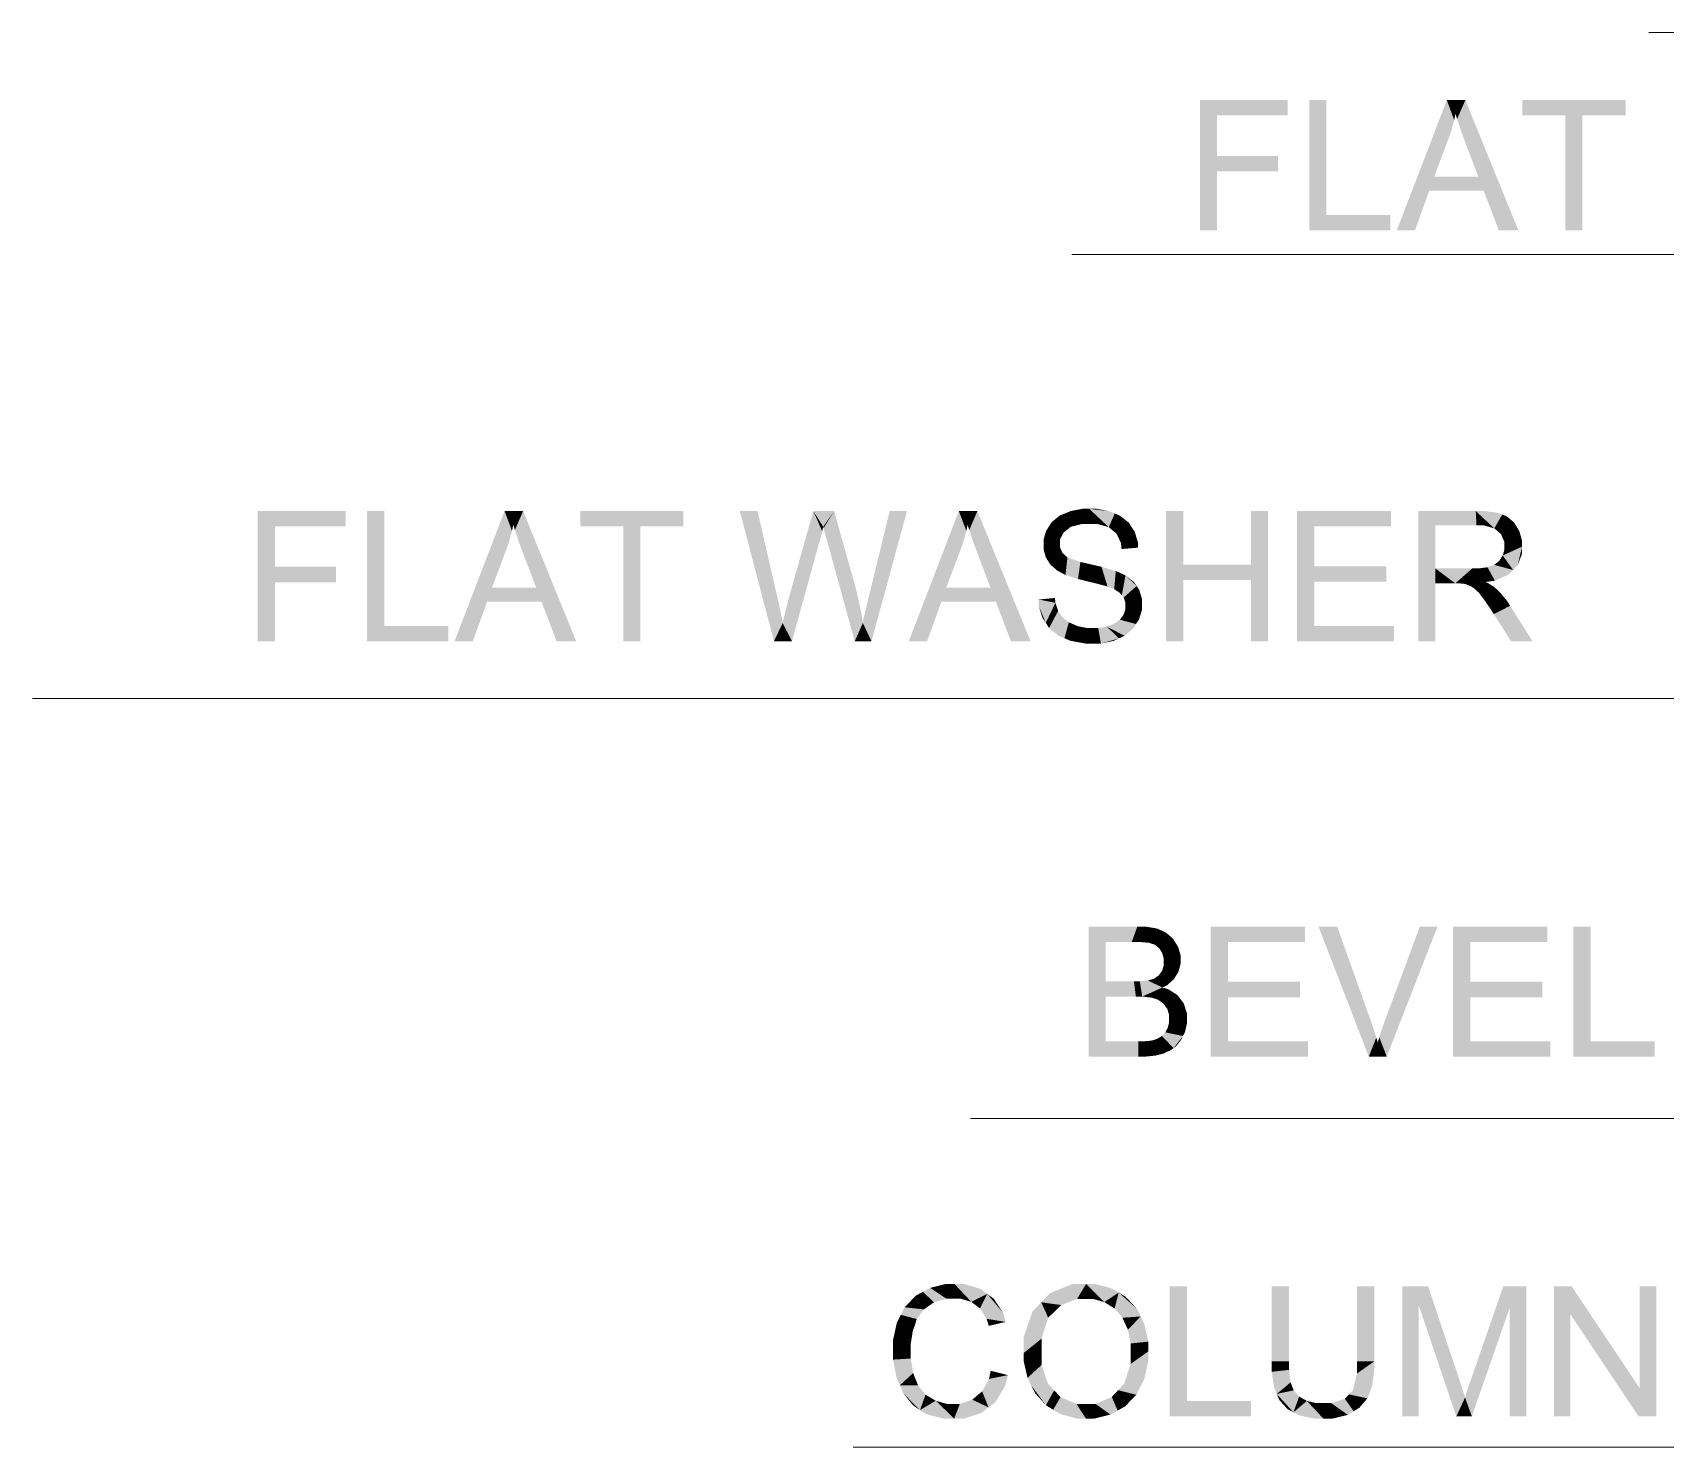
# Model space of a CAD drawing. Header units: millimetres. Extents: x 2 to 579, y 1 to 405.
# Drawn here: x 202.08 to 212.92, y 87.74 to 97.12 of the extents above; entities that cross this region are included whole.
import ezdxf

# ---------------------------------------------------------------- set-up
doc = ezdxf.new("R2010")
doc.units = ezdxf.units.MM
doc.linetypes.add('XKITLINE00', pattern=[0])
doc.layers.add('LinkedObject', color=7, linetype='Continuous', lineweight=0)

# ---------------------------------------------------------------- blocks, each defined once
blk = doc.blocks.new('*A4')
at = {"layer": 'LinkedObject'}
for points in [[(209.941, 96.306), (209.827, 95.812), (209.827, 96.676)], [(209.941, 96.306), (209.827, 96.676), (209.941, 96.574)], [(210.41, 96.574), (209.827, 96.676), (210.41, 96.676)], [(209.941, 96.574), (209.827, 96.676), (210.41, 96.574)], [(210.667, 96.676), (210.553, 95.812), (210.553, 96.676)], [(210.667, 95.914), (210.553, 95.812), (210.667, 96.676)], [(211.466, 96.676), (211.477, 96.42), (211.134, 95.812)], [(211.477, 96.42), (211.466, 96.676), (211.492, 96.461)], [(211.492, 96.461), (211.466, 96.676), (211.515, 96.543)], [(211.515, 96.543), (211.466, 96.676), (211.524, 96.585)], [(211.589, 96.676), (211.524, 96.585), (211.466, 96.676)], [(211.524, 96.585), (211.589, 96.676), (211.534, 96.55)], [(211.534, 96.55), (211.589, 96.676), (211.565, 96.46)], [(211.565, 96.46), (211.589, 96.676), (211.585, 96.405)], [(211.585, 96.405), (211.589, 96.676), (211.675, 96.167)], [(211.675, 96.167), (211.589, 96.676), (211.711, 96.074)], [(211.711, 96.074), (211.589, 96.676), (211.941, 95.812)], [(211.968, 96.676), (212.252, 96.574), (211.968, 96.574)], [(212.366, 96.574), (212.252, 96.574), (211.968, 96.676)], [(212.366, 96.574), (211.968, 96.676), (212.652, 96.676)], [(212.366, 96.574), (212.652, 96.676), (212.652, 96.574)], [(212.252, 95.812), (212.366, 96.574), (212.366, 95.812)], [(212.252, 96.574), (212.366, 96.574), (212.252, 95.812)], [(211.134, 95.812), (211.477, 96.42), (211.382, 96.167)], [(209.941, 96.204), (209.827, 95.812), (209.941, 96.306)], [(210.346, 96.204), (209.941, 96.306), (210.346, 96.306)], [(209.941, 96.204), (209.941, 96.306), (210.346, 96.204)], [(209.827, 95.812), (209.941, 96.204), (209.941, 95.812)], [(211.349, 96.074), (211.134, 95.812), (211.382, 96.167)], [(211.382, 96.167), (211.711, 96.074), (211.349, 96.074)], [(211.675, 96.167), (211.711, 96.074), (211.382, 96.167)], [(211.134, 95.812), (211.349, 96.074), (211.255, 95.812)], [(211.711, 96.074), (211.941, 95.812), (211.811, 95.812)], [(210.553, 95.812), (210.667, 95.914), (211.092, 95.812)], [(211.092, 95.812), (210.667, 95.914), (211.092, 95.914)], [(209.049, 93.964), (209.045, 93.863), (208.97, 93.949)], [(209.092, 93.964), (209.045, 93.863), (209.049, 93.964)], [(209.045, 93.863), (209.092, 93.964), (209.097, 93.863)], [(209.092, 93.964), (209.147, 93.863), (209.097, 93.863)], [(209.225, 93.948), (209.092, 93.964), (209.14, 93.964)], [(209.262, 93.933), (209.092, 93.964), (209.225, 93.948)], [(209.222, 93.842), (209.092, 93.964), (209.262, 93.933)], [(209.147, 93.863), (209.092, 93.964), (209.222, 93.842)], [(203.688, 93.579), (203.573, 93.085), (203.573, 93.949)], [(203.688, 93.579), (203.573, 93.949), (203.688, 93.847)], [(204.156, 93.847), (203.573, 93.949), (204.156, 93.949)], [(203.688, 93.847), (203.573, 93.949), (204.156, 93.847)], [(204.413, 93.949), (204.299, 93.085), (204.299, 93.949)], [(204.413, 93.187), (204.299, 93.085), (204.413, 93.949)], [(205.212, 93.949), (205.223, 93.693), (204.88, 93.085)], [(205.223, 93.693), (205.212, 93.949), (205.238, 93.734)], [(205.238, 93.734), (205.212, 93.949), (205.261, 93.817)], [(205.261, 93.817), (205.212, 93.949), (205.27, 93.858)], [(205.335, 93.949), (205.27, 93.858), (205.212, 93.949)], [(205.27, 93.858), (205.335, 93.949), (205.28, 93.823)], [(205.28, 93.823), (205.335, 93.949), (205.311, 93.733)], [(205.311, 93.733), (205.335, 93.949), (205.331, 93.679)], [(205.331, 93.679), (205.335, 93.949), (205.422, 93.44)], [(205.422, 93.44), (205.335, 93.949), (205.457, 93.347)], [(205.457, 93.347), (205.335, 93.949), (205.687, 93.085)], [(205.714, 93.949), (205.999, 93.847), (205.714, 93.847)], [(206.113, 93.847), (205.999, 93.847), (205.714, 93.949)], [(206.113, 93.847), (205.714, 93.949), (206.399, 93.949)], [(206.113, 93.847), (206.399, 93.949), (206.399, 93.847)], [(206.891, 93.949), (207, 93.085), (206.773, 93.949)], [(207.021, 93.383), (207, 93.085), (206.891, 93.949)], [(207.261, 93.949), (207.301, 93.743), (207.097, 93.366)], [(207.301, 93.743), (207.261, 93.949), (207.307, 93.764)], [(207.307, 93.764), (207.261, 93.949), (207.32, 93.815)], [(207.32, 93.815), (207.261, 93.949), (207.327, 93.845)], [(207.399, 93.949), (207.327, 93.845), (207.261, 93.949)], [(207.327, 93.845), (207.399, 93.949), (207.329, 93.835)], [(207.329, 93.835), (207.399, 93.949), (207.343, 93.784)], [(207.343, 93.784), (207.399, 93.949), (207.355, 93.743)], [(207.355, 93.743), (207.399, 93.949), (207.522, 93.511)], [(207.883, 93.949), (207.633, 93.394), (207.768, 93.949)], [(207.647, 93.085), (207.633, 93.394), (207.883, 93.949)], [(208.227, 93.949), (208.239, 93.693), (207.895, 93.085)], [(208.239, 93.693), (208.227, 93.949), (208.253, 93.734)], [(208.253, 93.734), (208.227, 93.949), (208.277, 93.817)], [(208.277, 93.817), (208.227, 93.949), (208.285, 93.858)], [(208.35, 93.949), (208.285, 93.858), (208.227, 93.949)], [(208.285, 93.858), (208.35, 93.949), (208.296, 93.823)], [(208.296, 93.823), (208.35, 93.949), (208.326, 93.733)], [(208.326, 93.733), (208.35, 93.949), (208.347, 93.679)], [(208.347, 93.679), (208.35, 93.949), (208.437, 93.44)], [(208.437, 93.44), (208.35, 93.949), (208.473, 93.347)], [(208.473, 93.347), (208.35, 93.949), (208.703, 93.085)], [(208.844, 93.876), (208.946, 93.825), (208.826, 93.848)], [(208.898, 93.92), (208.946, 93.825), (208.844, 93.876)], [(208.969, 93.844), (208.898, 93.92), (208.934, 93.934)], [(208.946, 93.825), (208.898, 93.92), (208.969, 93.844)], [(208.97, 93.949), (209.045, 93.863), (208.934, 93.934)], [(208.934, 93.934), (209.045, 93.863), (208.969, 93.844)], [(209.262, 93.933), (209.247, 93.821), (209.222, 93.842)], [(209.298, 93.917), (209.247, 93.821), (209.262, 93.933)], [(209.247, 93.821), (209.298, 93.917), (209.273, 93.8)], [(209.273, 93.8), (209.298, 93.917), (209.374, 93.842)], [(209.374, 93.842), (209.298, 93.917), (209.355, 93.872)], [(209.717, 93.594), (209.602, 93.085), (209.602, 93.949)], [(209.717, 93.594), (209.602, 93.949), (209.717, 93.949)], [(210.28, 93.949), (210.166, 93.594), (210.166, 93.949)], [(210.166, 93.492), (210.166, 93.594), (210.28, 93.949)], [(210.166, 93.492), (210.28, 93.949), (210.28, 93.085)], [(210.586, 93.583), (210.472, 93.085), (210.472, 93.949)], [(210.586, 93.583), (210.472, 93.949), (210.586, 93.847)], [(211.096, 93.847), (210.472, 93.949), (211.096, 93.949)], [(210.586, 93.847), (210.472, 93.949), (211.096, 93.847)], [(211.39, 93.568), (211.276, 93.085), (211.276, 93.949)], [(211.276, 93.949), (211.39, 93.854), (211.39, 93.568)], [(211.663, 93.854), (211.276, 93.949), (211.658, 93.949)], [(211.39, 93.854), (211.276, 93.949), (211.663, 93.854)], [(211.658, 93.949), (211.711, 93.854), (211.663, 93.854)], [(211.804, 93.938), (211.658, 93.949), (211.716, 93.949)], [(211.834, 93.926), (211.658, 93.949), (211.804, 93.938)], [(211.781, 93.834), (211.658, 93.949), (211.834, 93.926)], [(211.711, 93.854), (211.658, 93.949), (211.781, 93.834)], [(211.834, 93.926), (211.804, 93.815), (211.781, 93.834)], [(211.864, 93.914), (211.804, 93.815), (211.834, 93.926)], [(211.804, 93.815), (211.864, 93.914), (211.826, 93.795)], [(211.826, 93.795), (211.864, 93.914), (211.93, 93.844)], [(211.93, 93.844), (211.864, 93.914), (211.912, 93.873)], [(205.999, 93.085), (206.113, 93.847), (206.113, 93.085)], [(205.999, 93.847), (206.113, 93.847), (205.999, 93.085)], [(207.097, 93.366), (207.301, 93.743), (207.119, 93.085)], [(207.522, 93.511), (207.536, 93.085), (207.355, 93.743)], [(208.826, 93.848), (208.789, 93.726), (208.807, 93.819)], [(208.922, 93.806), (208.789, 93.726), (208.826, 93.848)], [(208.807, 93.819), (208.789, 93.726), (208.789, 93.758)], [(208.898, 93.76), (208.789, 93.726), (208.922, 93.806)], [(208.789, 93.726), (208.898, 93.76), (208.898, 93.733)], [(208.826, 93.848), (208.946, 93.825), (208.922, 93.806)], [(209.374, 93.842), (209.303, 93.738), (209.273, 93.8)], [(209.394, 93.812), (209.303, 93.738), (209.374, 93.842)], [(209.415, 93.744), (209.303, 93.738), (209.394, 93.812)], [(209.417, 93.706), (209.303, 93.738), (209.415, 93.744)], [(211.93, 93.844), (211.848, 93.744), (211.826, 93.795)], [(211.948, 93.814), (211.848, 93.744), (211.93, 93.844)], [(211.966, 93.749), (211.848, 93.744), (211.948, 93.814)], [(211.966, 93.713), (211.848, 93.744), (211.966, 93.749)], [(211.848, 93.744), (211.966, 93.713), (211.848, 93.714)], [(204.88, 93.085), (205.223, 93.693), (205.128, 93.44)], [(207.895, 93.085), (208.239, 93.693), (208.143, 93.44)], [(208.898, 93.71), (208.789, 93.726), (208.898, 93.733)], [(208.789, 93.726), (208.898, 93.71), (208.789, 93.696)], [(208.789, 93.696), (208.898, 93.71), (208.804, 93.642)], [(208.804, 93.642), (208.898, 93.71), (208.819, 93.618)], [(208.819, 93.618), (208.898, 93.71), (208.915, 93.671)], [(208.915, 93.671), (208.88, 93.554), (208.819, 93.618)], [(208.932, 93.656), (208.88, 93.554), (208.915, 93.671)], [(208.88, 93.554), (208.932, 93.656), (208.911, 93.537)], [(208.911, 93.537), (208.932, 93.656), (208.948, 93.641)], [(208.911, 93.537), (208.948, 93.641), (208.935, 93.525)], [(208.935, 93.525), (208.948, 93.641), (209.018, 93.498)], [(209.018, 93.498), (208.948, 93.641), (209.034, 93.611)], [(209.303, 93.738), (209.417, 93.706), (209.307, 93.697)], [(211.825, 93.636), (211.906, 93.558), (211.814, 93.618)], [(211.837, 93.654), (211.906, 93.558), (211.825, 93.636)], [(211.837, 93.654), (211.966, 93.713), (211.906, 93.558)], [(211.848, 93.693), (211.966, 93.713), (211.837, 93.654)], [(211.966, 93.713), (211.848, 93.693), (211.848, 93.714)], [(211.906, 93.558), (211.966, 93.713), (211.936, 93.59)], [(211.936, 93.59), (211.966, 93.713), (211.966, 93.667)], [(203.688, 93.477), (203.573, 93.085), (203.688, 93.579)], [(204.093, 93.477), (203.688, 93.579), (204.093, 93.579)], [(203.688, 93.477), (203.688, 93.579), (204.093, 93.477)], [(208.819, 93.618), (208.88, 93.554), (208.834, 93.594)], [(209.018, 93.498), (209.034, 93.611), (209.077, 93.483)], [(209.077, 93.483), (209.034, 93.611), (209.104, 93.595)], [(209.077, 93.483), (209.104, 93.595), (209.137, 93.469)], [(209.137, 93.469), (209.104, 93.595), (209.174, 93.579)], [(209.137, 93.469), (209.174, 93.579), (209.214, 93.448)], [(209.214, 93.448), (209.174, 93.579), (209.231, 93.441)], [(209.231, 93.441), (209.174, 93.579), (209.258, 93.431)], [(209.269, 93.551), (209.258, 93.431), (209.174, 93.579)], [(209.295, 93.54), (209.258, 93.431), (209.269, 93.551)], [(209.258, 93.431), (209.295, 93.54), (209.297, 93.405)], [(209.297, 93.405), (209.295, 93.54), (209.333, 93.522)], [(209.717, 93.492), (209.602, 93.085), (209.717, 93.594)], [(209.717, 93.594), (210.166, 93.492), (209.717, 93.492)], [(210.166, 93.594), (210.166, 93.492), (209.717, 93.594)], [(210.586, 93.481), (210.472, 93.085), (210.586, 93.583)], [(211.064, 93.481), (210.586, 93.583), (211.064, 93.583)], [(210.586, 93.481), (210.586, 93.583), (211.064, 93.481)], [(211.39, 93.568), (211.39, 93.469), (211.276, 93.085)], [(211.522, 93.469), (211.39, 93.568), (211.635, 93.568)], [(211.39, 93.469), (211.39, 93.568), (211.522, 93.469)], [(211.522, 93.469), (211.635, 93.568), (211.545, 93.469)], [(211.545, 93.469), (211.635, 93.568), (211.576, 93.467)], [(211.576, 93.467), (211.635, 93.568), (211.586, 93.465)], [(211.586, 93.465), (211.635, 93.568), (211.599, 93.461)], [(211.599, 93.461), (211.635, 93.568), (211.625, 93.45)], [(211.625, 93.45), (211.635, 93.568), (211.675, 93.568)], [(211.625, 93.45), (211.675, 93.568), (211.638, 93.442)], [(211.675, 93.568), (211.723, 93.478), (211.638, 93.442)], [(211.736, 93.576), (211.723, 93.478), (211.675, 93.568)], [(211.723, 93.478), (211.736, 93.576), (211.785, 93.487)], [(211.758, 93.584), (211.906, 93.558), (211.736, 93.576)], [(211.876, 93.527), (211.736, 93.576), (211.906, 93.558)], [(211.785, 93.487), (211.736, 93.576), (211.876, 93.527)], [(211.78, 93.592), (211.906, 93.558), (211.758, 93.584)], [(211.906, 93.558), (211.78, 93.592), (211.814, 93.618)], [(203.573, 93.085), (203.688, 93.477), (203.688, 93.085)], [(205.096, 93.347), (204.88, 93.085), (205.128, 93.44)], [(205.128, 93.44), (205.457, 93.347), (205.096, 93.347)], [(205.422, 93.44), (205.457, 93.347), (205.128, 93.44)], [(207.545, 93.43), (207.536, 93.085), (207.522, 93.511)], [(207.579, 93.277), (207.536, 93.085), (207.545, 93.43)], [(208.111, 93.347), (207.895, 93.085), (208.143, 93.44)], [(208.143, 93.44), (208.473, 93.347), (208.111, 93.347)], [(208.437, 93.44), (208.473, 93.347), (208.143, 93.44)], [(209.297, 93.405), (209.333, 93.522), (209.309, 93.39)], [(209.309, 93.39), (209.333, 93.522), (209.321, 93.375)], [(209.333, 93.522), (209.407, 93.452), (209.321, 93.375)], [(209.321, 93.375), (209.407, 93.452), (209.333, 93.34)], [(209.407, 93.452), (209.333, 93.522), (209.389, 93.478)], [(209.333, 93.34), (209.407, 93.452), (209.425, 93.425)], [(209.333, 93.34), (209.425, 93.425), (209.333, 93.319)], [(209.333, 93.319), (209.425, 93.425), (209.333, 93.299)], [(209.425, 93.425), (209.443, 93.329), (209.333, 93.299)], [(209.443, 93.329), (209.425, 93.425), (209.443, 93.364)], [(209.602, 93.085), (209.717, 93.492), (209.717, 93.085)], [(210.166, 93.492), (210.28, 93.085), (210.166, 93.085)], [(210.586, 93.187), (210.472, 93.085), (210.586, 93.481)], [(211.276, 93.085), (211.39, 93.469), (211.39, 93.085)], [(211.638, 93.442), (211.723, 93.478), (211.651, 93.433)], [(211.723, 93.478), (211.68, 93.405), (211.651, 93.433)], [(211.745, 93.467), (211.68, 93.405), (211.723, 93.478)], [(211.68, 93.405), (211.745, 93.467), (211.696, 93.384)], [(211.696, 93.384), (211.745, 93.467), (211.712, 93.363)], [(211.712, 93.363), (211.745, 93.467), (211.791, 93.435)], [(211.791, 93.435), (211.753, 93.304), (211.712, 93.363)], [(211.791, 93.435), (211.745, 93.467), (211.78, 93.446)], [(211.816, 93.412), (211.753, 93.304), (211.791, 93.435)], [(204.88, 93.085), (205.096, 93.347), (205.001, 93.085)], [(205.457, 93.347), (205.687, 93.085), (205.557, 93.085)], [(207.032, 93.338), (207, 93.085), (207.021, 93.383)], [(207.05, 93.25), (207, 93.085), (207.032, 93.338)], [(207.094, 93.355), (207.119, 93.085), (207.074, 93.275)], [(207.097, 93.366), (207.119, 93.085), (207.094, 93.355)], [(207.62, 93.341), (207.647, 93.085), (207.598, 93.247)], [(207.633, 93.394), (207.647, 93.085), (207.62, 93.341)], [(207.895, 93.085), (208.111, 93.347), (208.016, 93.085)], [(208.473, 93.347), (208.703, 93.085), (208.573, 93.085)], [(208.868, 93.34), (208.757, 93.362), (208.865, 93.372)], [(208.757, 93.362), (208.804, 93.207), (208.758, 93.319)], [(208.868, 93.34), (208.804, 93.207), (208.757, 93.362)], [(208.758, 93.319), (208.804, 93.207), (208.781, 93.242)], [(208.886, 93.286), (208.804, 93.207), (208.868, 93.34)], [(209.321, 93.262), (209.443, 93.329), (209.423, 93.23)], [(209.333, 93.299), (209.443, 93.329), (209.321, 93.262)], [(209.423, 93.23), (209.443, 93.329), (209.443, 93.294)], [(211.864, 93.355), (211.753, 93.304), (211.816, 93.412)], [(211.753, 93.304), (211.864, 93.355), (211.778, 93.265)], [(211.778, 93.265), (211.864, 93.355), (211.886, 93.32)], [(211.778, 93.265), (211.886, 93.32), (211.893, 93.085)], [(211.893, 93.085), (211.886, 93.32), (212.035, 93.085)], [(207.058, 93.206), (207, 93.085), (207.05, 93.25)], [(207.058, 93.206), (207.119, 93.085), (207, 93.085)], [(207.074, 93.275), (207.119, 93.085), (207.058, 93.206)], [(207.59, 93.206), (207.536, 93.085), (207.579, 93.277)], [(207.59, 93.206), (207.647, 93.085), (207.536, 93.085)], [(207.598, 93.247), (207.647, 93.085), (207.59, 93.206)], [(208.804, 93.207), (208.886, 93.286), (208.826, 93.173)], [(208.826, 93.173), (208.886, 93.286), (208.888, 93.122)], [(208.9, 93.265), (208.888, 93.122), (208.886, 93.286)], [(208.914, 93.245), (208.888, 93.122), (208.9, 93.265)], [(208.914, 93.245), (208.928, 93.105), (208.888, 93.122)], [(208.957, 93.211), (208.928, 93.105), (208.914, 93.245)], [(208.928, 93.105), (208.957, 93.211), (208.968, 93.088)], [(208.987, 93.198), (208.968, 93.088), (208.957, 93.211)], [(209.016, 93.185), (208.968, 93.088), (208.987, 93.198)], [(209.259, 93.202), (209.384, 93.169), (209.234, 93.192)], [(209.296, 93.228), (209.403, 93.199), (209.259, 93.202)], [(209.259, 93.202), (209.403, 93.199), (209.384, 93.169)], [(209.309, 93.245), (209.423, 93.23), (209.296, 93.228)], [(209.403, 93.199), (209.296, 93.228), (209.423, 93.23)], [(209.321, 93.262), (209.423, 93.23), (209.309, 93.245)], [(204.299, 93.085), (204.413, 93.187), (204.838, 93.085)], [(204.838, 93.085), (204.413, 93.187), (204.838, 93.187)], [(209.016, 93.185), (209.066, 93.07), (208.968, 93.088)], [(209.082, 93.172), (209.066, 93.07), (209.016, 93.185)], [(209.082, 93.172), (209.124, 93.07), (209.066, 93.07)], [(209.119, 93.172), (209.124, 93.07), (209.082, 93.172)], [(209.119, 93.172), (209.17, 93.07), (209.124, 93.07)], [(209.152, 93.172), (209.17, 93.07), (209.119, 93.172)], [(209.209, 93.182), (209.29, 93.104), (209.152, 93.172)], [(209.152, 93.172), (209.29, 93.104), (209.17, 93.07)], [(209.17, 93.07), (209.29, 93.104), (209.253, 93.087)], [(209.234, 93.192), (209.384, 93.169), (209.209, 93.182)], [(209.327, 93.121), (209.209, 93.182), (209.384, 93.169)], [(209.29, 93.104), (209.209, 93.182), (209.327, 93.121)], [(210.472, 93.085), (210.586, 93.187), (211.116, 93.085)], [(211.116, 93.085), (210.586, 93.187), (211.116, 93.187)], [(209.088, 91.192), (209.202, 90.727), (209.088, 90.328)], [(209.202, 90.829), (209.202, 90.727), (209.088, 91.192)], [(209.088, 91.192), (209.202, 91.09), (209.202, 90.829)], [(209.375, 91.09), (209.088, 91.192), (209.412, 91.192)], [(209.202, 91.09), (209.088, 91.192), (209.375, 91.09)], [(209.375, 91.09), (209.412, 91.192), (209.422, 91.09)], [(209.412, 91.192), (209.488, 91.084), (209.422, 91.09)], [(209.462, 91.192), (209.488, 91.084), (209.412, 91.192)], [(209.541, 91.179), (209.488, 91.084), (209.462, 91.192)], [(209.488, 91.084), (209.541, 91.179), (209.507, 91.078)], [(209.507, 91.078), (209.541, 91.179), (209.526, 91.072)], [(209.526, 91.072), (209.541, 91.179), (209.571, 91.166)], [(209.571, 91.166), (209.556, 91.049), (209.526, 91.072)], [(209.601, 91.152), (209.556, 91.049), (209.571, 91.166)], [(209.648, 91.112), (209.556, 91.049), (209.601, 91.152)], [(210.014, 90.825), (209.899, 90.328), (209.899, 91.192)], [(210.014, 90.825), (209.899, 91.192), (210.014, 91.09)], [(210.524, 91.09), (209.899, 91.192), (210.524, 91.192)], [(210.014, 91.09), (209.899, 91.192), (210.524, 91.09)], [(210.738, 91.192), (210.948, 90.328), (210.614, 91.192)], [(210.962, 90.564), (210.948, 90.328), (210.738, 91.192)], [(211.404, 91.192), (211.054, 90.564), (211.287, 91.192)], [(211.067, 90.328), (211.054, 90.564), (211.404, 91.192)], [(211.622, 90.825), (211.508, 90.328), (211.508, 91.192)], [(211.622, 90.825), (211.508, 91.192), (211.622, 91.09)], [(212.133, 91.09), (211.508, 91.192), (212.133, 91.192)], [(211.622, 91.09), (211.508, 91.192), (212.133, 91.09)], [(212.42, 91.192), (212.306, 90.328), (212.306, 91.192)], [(212.42, 90.43), (212.306, 90.328), (212.42, 91.192)], [(209.665, 91.085), (209.556, 91.049), (209.648, 91.112)], [(209.556, 91.049), (209.665, 91.085), (209.566, 91.033)], [(209.665, 91.085), (209.576, 91.017), (209.566, 91.033)], [(209.576, 91.017), (209.665, 91.085), (209.587, 90.979)], [(209.587, 90.979), (209.665, 91.085), (209.699, 90.971)], [(209.699, 91.001), (209.665, 91.085), (209.682, 91.058)], [(209.699, 90.971), (209.665, 91.085), (209.699, 91.001)], [(209.576, 90.897), (209.699, 90.971), (209.669, 90.866)], [(209.587, 90.935), (209.699, 90.971), (209.576, 90.897)], [(209.699, 90.971), (209.587, 90.957), (209.587, 90.979)], [(209.587, 90.957), (209.699, 90.971), (209.587, 90.935)], [(209.669, 90.866), (209.699, 90.971), (209.684, 90.891)], [(209.684, 90.891), (209.699, 90.971), (209.699, 90.943)], [(209.402, 90.727), (209.202, 90.829), (209.389, 90.829)], [(209.202, 90.727), (209.202, 90.829), (209.402, 90.727)], [(209.444, 90.727), (209.389, 90.829), (209.428, 90.829)], [(209.402, 90.727), (209.389, 90.829), (209.444, 90.727)], [(209.482, 90.834), (209.578, 90.787), (209.428, 90.829)], [(209.428, 90.829), (209.578, 90.787), (209.444, 90.727)], [(209.499, 90.839), (209.609, 90.802), (209.482, 90.834)], [(209.578, 90.787), (209.482, 90.834), (209.609, 90.802)], [(209.521, 90.845), (209.609, 90.802), (209.499, 90.839)], [(209.553, 90.867), (209.609, 90.802), (209.521, 90.845)], [(209.669, 90.866), (209.553, 90.867), (209.576, 90.897)], [(209.654, 90.842), (209.553, 90.867), (209.669, 90.866)], [(209.609, 90.802), (209.553, 90.867), (209.654, 90.842)], [(210.014, 90.723), (209.899, 90.328), (210.014, 90.825)], [(210.492, 90.723), (210.014, 90.825), (210.492, 90.825)], [(210.014, 90.723), (210.014, 90.825), (210.492, 90.723)], [(211.622, 90.723), (211.508, 90.328), (211.622, 90.825)], [(212.101, 90.723), (211.622, 90.825), (212.101, 90.825)], [(211.622, 90.723), (211.622, 90.825), (212.101, 90.723)], [(209.088, 90.328), (209.202, 90.727), (209.202, 90.43)], [(209.444, 90.727), (209.578, 90.787), (209.507, 90.72)], [(209.578, 90.787), (209.529, 90.713), (209.507, 90.72)], [(209.529, 90.713), (209.578, 90.787), (209.551, 90.705)], [(209.551, 90.705), (209.578, 90.787), (209.586, 90.68)], [(209.678, 90.737), (209.578, 90.787), (209.617, 90.776)], [(209.586, 90.68), (209.578, 90.787), (209.678, 90.737)], [(209.586, 90.68), (209.678, 90.737), (209.598, 90.662)], [(209.598, 90.662), (209.678, 90.737), (209.611, 90.645)], [(209.611, 90.645), (209.678, 90.737), (209.699, 90.709)], [(209.699, 90.709), (209.623, 90.603), (209.611, 90.645)], [(209.72, 90.681), (209.623, 90.603), (209.699, 90.709)], [(210.014, 90.43), (209.899, 90.328), (210.014, 90.723)], [(211.622, 90.43), (211.508, 90.328), (211.622, 90.723)], [(209.741, 90.616), (209.623, 90.603), (209.72, 90.681)], [(209.741, 90.578), (209.623, 90.603), (209.741, 90.616)], [(209.623, 90.603), (209.741, 90.578), (209.623, 90.578)], [(209.597, 90.49), (209.715, 90.465), (209.575, 90.466)], [(209.606, 90.506), (209.715, 90.465), (209.597, 90.49)], [(209.715, 90.465), (209.606, 90.506), (209.614, 90.521)], [(209.614, 90.521), (209.741, 90.578), (209.715, 90.465)], [(209.623, 90.558), (209.741, 90.578), (209.614, 90.521)], [(209.741, 90.578), (209.623, 90.558), (209.623, 90.578)], [(209.715, 90.465), (209.741, 90.578), (209.728, 90.491)], [(209.728, 90.491), (209.741, 90.578), (209.741, 90.548)], [(210.976, 90.526), (210.948, 90.328), (210.962, 90.564)], [(210.998, 90.455), (210.948, 90.328), (210.976, 90.526)], [(211.041, 90.529), (211.067, 90.328), (211.018, 90.458)], [(211.054, 90.564), (211.067, 90.328), (211.041, 90.529)], [(209.202, 90.43), (209.418, 90.328), (209.088, 90.328)], [(209.418, 90.43), (209.418, 90.328), (209.202, 90.43)], [(209.418, 90.43), (209.459, 90.328), (209.418, 90.328)], [(209.446, 90.43), (209.459, 90.328), (209.418, 90.43)], [(209.485, 90.432), (209.529, 90.335), (209.446, 90.43)], [(209.446, 90.43), (209.529, 90.335), (209.459, 90.328)], [(209.496, 90.434), (209.529, 90.335), (209.485, 90.432)], [(209.557, 90.342), (209.496, 90.434), (209.516, 90.437)], [(209.529, 90.335), (209.496, 90.434), (209.557, 90.342)], [(209.549, 90.449), (209.633, 90.371), (209.516, 90.437)], [(209.516, 90.437), (209.633, 90.371), (209.557, 90.342)], [(209.652, 90.385), (209.549, 90.449), (209.575, 90.466)], [(209.633, 90.371), (209.549, 90.449), (209.652, 90.385)], [(209.575, 90.466), (209.715, 90.465), (209.652, 90.385)], [(209.652, 90.385), (209.715, 90.465), (209.67, 90.399)], [(209.67, 90.399), (209.715, 90.465), (209.702, 90.439)], [(209.899, 90.328), (210.014, 90.43), (210.544, 90.328)], [(210.544, 90.328), (210.014, 90.43), (210.544, 90.43)], [(211.008, 90.422), (210.948, 90.328), (210.998, 90.455)], [(210.948, 90.328), (211.008, 90.422), (211.067, 90.328)], [(211.018, 90.458), (211.067, 90.328), (211.008, 90.422)], [(211.508, 90.328), (211.622, 90.43), (212.153, 90.328)], [(212.153, 90.328), (211.622, 90.43), (212.153, 90.43)], [(212.306, 90.328), (212.42, 90.43), (212.845, 90.328)], [(212.845, 90.328), (212.42, 90.43), (212.845, 90.43)], [(209.557, 90.342), (209.633, 90.371), (209.585, 90.349)], [(207.988, 88.768), (207.995, 88.651), (207.941, 88.742)], [(208.036, 88.794), (208.145, 88.722), (207.988, 88.768)], [(207.988, 88.768), (208.145, 88.722), (208.062, 88.698)], [(207.995, 88.651), (207.988, 88.768), (208.029, 88.675)], [(208.029, 88.675), (207.988, 88.768), (208.062, 88.698)], [(208.14, 88.82), (208.145, 88.722), (208.036, 88.794)], [(208.198, 88.82), (208.145, 88.722), (208.14, 88.82)], [(208.145, 88.722), (208.198, 88.82), (208.195, 88.722)], [(208.198, 88.82), (208.238, 88.722), (208.195, 88.722)], [(208.371, 88.787), (208.198, 88.82), (208.262, 88.82)], [(208.415, 88.754), (208.198, 88.82), (208.371, 88.787)], [(208.31, 88.701), (208.198, 88.82), (208.415, 88.754)], [(208.238, 88.722), (208.198, 88.82), (208.31, 88.701)], [(208.981, 88.82), (208.774, 88.698), (208.832, 88.759)], [(209.072, 88.82), (208.774, 88.698), (208.981, 88.82)], [(209.012, 88.721), (208.774, 88.698), (209.072, 88.82)], [(209.012, 88.721), (209.072, 88.82), (209.073, 88.721)], [(209.072, 88.82), (209.115, 88.721), (209.073, 88.721)], [(209.24, 88.791), (209.072, 88.82), (209.132, 88.82)], [(209.288, 88.763), (209.072, 88.82), (209.24, 88.791)], [(209.193, 88.7), (209.072, 88.82), (209.288, 88.763)], [(209.115, 88.721), (209.072, 88.82), (209.193, 88.7)], [(209.193, 88.7), (209.288, 88.763), (209.227, 88.678)], [(209.288, 88.763), (209.261, 88.657), (209.227, 88.678)], [(209.261, 88.657), (209.288, 88.763), (209.313, 88.596)], [(209.409, 88.655), (209.288, 88.763), (209.336, 88.734)], [(209.434, 88.604), (209.288, 88.763), (209.409, 88.655)], [(209.313, 88.596), (209.288, 88.763), (209.434, 88.604)], [(209.741, 88.805), (209.627, 87.941), (209.627, 88.805)], [(209.741, 88.043), (209.627, 87.941), (209.741, 88.805)], [(210.418, 88.805), (210.304, 88.306), (210.304, 88.805)], [(210.418, 88.306), (210.304, 88.306), (210.418, 88.805)], [(210.984, 88.805), (210.869, 88.306), (210.869, 88.805)], [(210.984, 88.306), (210.869, 88.306), (210.984, 88.805)], [(211.17, 88.805), (211.28, 88.677), (211.17, 87.941)], [(211.28, 88.677), (211.17, 88.805), (211.342, 88.805)], [(211.28, 88.677), (211.342, 88.805), (211.529, 87.941)], [(211.529, 87.941), (211.342, 88.805), (211.546, 88.194)], [(211.841, 88.805), (211.884, 88.664), (211.633, 88.205)], [(211.994, 88.805), (211.884, 88.664), (211.841, 88.805)], [(211.884, 87.941), (211.994, 88.805), (211.994, 87.941)], [(211.884, 88.664), (211.994, 88.805), (211.884, 87.941)], [(212.177, 88.805), (212.286, 88.619), (212.177, 87.941)], [(212.286, 88.619), (212.177, 88.805), (212.294, 88.805)], [(212.286, 88.619), (212.294, 88.805), (212.739, 87.941)], [(212.739, 87.941), (212.294, 88.805), (212.747, 88.127)], [(212.857, 88.805), (212.747, 88.127), (212.747, 88.805)], [(212.857, 87.941), (212.747, 88.127), (212.857, 88.805)], [(207.867, 88.665), (207.995, 88.651), (207.842, 88.615)], [(207.842, 88.615), (207.995, 88.651), (207.948, 88.587)], [(207.941, 88.742), (207.995, 88.651), (207.867, 88.665)], [(208.31, 88.701), (208.415, 88.754), (208.339, 88.679)], [(208.415, 88.754), (208.367, 88.658), (208.339, 88.679)], [(208.367, 88.658), (208.415, 88.754), (208.411, 88.589)], [(208.411, 88.589), (208.415, 88.754), (208.538, 88.568)], [(208.521, 88.628), (208.415, 88.754), (208.46, 88.721)], [(208.538, 88.568), (208.415, 88.754), (208.521, 88.628)], [(208.774, 88.698), (208.658, 88.362), (208.716, 88.638)], [(208.82, 88.596), (208.658, 88.362), (208.774, 88.698)], [(208.907, 88.68), (208.774, 88.698), (209.012, 88.721)], [(208.774, 88.698), (208.907, 88.68), (208.864, 88.638)], [(208.82, 88.596), (208.774, 88.698), (208.864, 88.638)], [(211.17, 87.941), (211.28, 88.677), (211.28, 87.941)], [(211.633, 88.205), (211.884, 88.664), (211.632, 87.941)], [(207.921, 88.506), (207.79, 88.447), (207.816, 88.565)], [(207.935, 88.546), (207.816, 88.565), (207.842, 88.615)], [(207.921, 88.506), (207.816, 88.565), (207.935, 88.546)], [(207.935, 88.546), (207.842, 88.615), (207.948, 88.587)], [(208.411, 88.589), (208.538, 88.568), (208.426, 88.542)], [(208.716, 88.638), (208.658, 88.362), (208.658, 88.469)], [(208.776, 88.457), (208.658, 88.362), (208.82, 88.596)], [(209.313, 88.596), (209.434, 88.604), (209.331, 88.556)], [(209.434, 88.604), (209.349, 88.517), (209.331, 88.556)], [(209.349, 88.517), (209.434, 88.604), (209.367, 88.425)], [(209.367, 88.425), (209.434, 88.604), (209.484, 88.437)], [(209.484, 88.437), (209.434, 88.604), (209.459, 88.552)], [(212.177, 87.941), (212.286, 88.619), (212.286, 87.941)], [(207.908, 88.423), (207.79, 88.447), (207.921, 88.506)], [(207.79, 88.447), (207.908, 88.423), (207.79, 88.38)], [(208.658, 88.362), (208.776, 88.457), (208.776, 88.36)], [(209.367, 88.372), (209.484, 88.437), (209.484, 88.372)], [(209.367, 88.425), (209.484, 88.437), (209.367, 88.372)], [(207.79, 88.38), (207.908, 88.423), (207.908, 88.38)], [(207.908, 88.38), (207.79, 88.318), (207.79, 88.38)], [(207.908, 88.325), (207.79, 88.318), (207.908, 88.38)], [(207.908, 88.325), (207.836, 88.148), (207.79, 88.318)], [(207.924, 88.229), (207.836, 88.148), (207.908, 88.325)], [(208.658, 88.362), (208.776, 88.282), (208.658, 88.305)], [(208.776, 88.282), (208.658, 88.362), (208.776, 88.36)], [(209.325, 88.16), (209.484, 88.372), (209.431, 88.137)], [(209.367, 88.289), (209.484, 88.372), (209.325, 88.16)], [(209.484, 88.372), (209.367, 88.289), (209.367, 88.372)], [(209.431, 88.137), (209.484, 88.372), (209.458, 88.189)], [(209.458, 88.189), (209.484, 88.372), (209.484, 88.306)], [(207.79, 88.318), (207.836, 88.148), (207.813, 88.202)], [(207.836, 88.148), (207.924, 88.229), (207.94, 88.188)], [(208.382, 88.107), (208.553, 88.215), (208.424, 88.001)], [(208.427, 88.19), (208.553, 88.215), (208.382, 88.107)], [(208.424, 88.001), (208.553, 88.215), (208.471, 88.037)], [(208.553, 88.215), (208.427, 88.19), (208.439, 88.244)], [(208.471, 88.037), (208.553, 88.215), (208.535, 88.145)], [(208.658, 88.305), (208.776, 88.282), (208.683, 88.197)], [(208.683, 88.197), (208.776, 88.282), (208.708, 88.146)], [(208.708, 88.146), (208.776, 88.282), (208.818, 88.159)], [(210.418, 88.306), (210.304, 88.237), (210.304, 88.306)], [(210.418, 88.25), (210.304, 88.237), (210.418, 88.306)], [(210.418, 88.25), (210.337, 88.09), (210.304, 88.237)], [(210.304, 88.237), (210.337, 88.09), (210.321, 88.129)], [(210.429, 88.167), (210.337, 88.09), (210.418, 88.25)], [(210.843, 88.115), (210.984, 88.306), (210.954, 88.099)], [(210.869, 88.225), (210.984, 88.306), (210.843, 88.115)], [(210.984, 88.306), (210.869, 88.225), (210.869, 88.306)], [(210.954, 88.099), (210.984, 88.306), (210.969, 88.138)], [(210.969, 88.138), (210.984, 88.306), (210.984, 88.241)], [(207.956, 88.147), (207.836, 88.148), (207.94, 88.188)], [(207.836, 88.148), (207.969, 87.983), (207.859, 88.094)], [(207.956, 88.147), (207.969, 87.983), (207.836, 88.148)], [(208.006, 88.085), (207.969, 87.983), (207.956, 88.147)], [(208.382, 88.107), (208.424, 88.001), (208.349, 88.08)], [(208.818, 88.159), (208.805, 88.015), (208.708, 88.146)], [(208.708, 88.146), (208.805, 88.015), (208.733, 88.095)], [(208.86, 88.114), (208.805, 88.015), (208.818, 88.159)], [(208.805, 88.015), (208.86, 88.114), (208.853, 87.985)], [(208.853, 87.985), (208.86, 88.114), (208.902, 88.069)], [(209.284, 88.115), (209.33, 88.007), (209.242, 88.07)], [(209.431, 88.137), (209.284, 88.115), (209.325, 88.16)], [(209.405, 88.085), (209.284, 88.115), (209.431, 88.137)], [(209.33, 88.007), (209.284, 88.115), (209.405, 88.085)], [(210.337, 88.09), (210.429, 88.167), (210.439, 88.141)], [(210.45, 88.114), (210.337, 88.09), (210.439, 88.141)], [(210.45, 88.114), (210.448, 87.968), (210.337, 88.09)], [(210.486, 88.073), (210.448, 87.968), (210.45, 88.114)], [(210.954, 88.099), (210.816, 88.087), (210.843, 88.115)], [(211.56, 88.151), (211.529, 87.941), (211.546, 88.194)], [(211.581, 88.087), (211.529, 87.941), (211.56, 88.151)], [(211.617, 88.159), (211.632, 87.941), (211.594, 88.09)], [(211.633, 88.205), (211.632, 87.941), (211.617, 88.159)], [(212.747, 88.127), (212.857, 87.941), (212.739, 87.941)], [(207.859, 88.094), (207.969, 87.983), (207.925, 88.012)], [(207.969, 87.983), (208.006, 88.085), (208.04, 88.065)], [(208.074, 88.045), (207.969, 87.983), (208.04, 88.065)], [(208.074, 88.045), (208.196, 87.927), (207.969, 87.983)], [(208.147, 88.024), (208.196, 87.927), (208.074, 88.045)], [(208.196, 87.927), (208.147, 88.024), (208.186, 88.024)], [(208.234, 88.024), (208.196, 87.927), (208.186, 88.024)], [(208.234, 88.024), (208.424, 88.001), (208.196, 87.927)], [(208.196, 87.927), (208.424, 88.001), (208.263, 87.927)], [(208.316, 88.052), (208.424, 88.001), (208.234, 88.024)], [(208.263, 87.927), (208.424, 88.001), (208.377, 87.964)], [(208.424, 88.001), (208.316, 88.052), (208.349, 88.08)], [(208.902, 88.069), (209.071, 87.927), (208.853, 87.985)], [(209.007, 88.024), (209.071, 87.927), (208.902, 88.069)], [(209.071, 87.927), (209.007, 88.024), (209.071, 88.024)], [(209.071, 87.927), (209.135, 88.024), (209.128, 87.927)], [(209.135, 88.024), (209.071, 87.927), (209.071, 88.024)], [(209.128, 87.927), (209.135, 88.024), (209.233, 87.953)], [(209.281, 87.98), (209.135, 88.024), (209.242, 88.07)], [(209.233, 87.953), (209.135, 88.024), (209.281, 87.98)], [(209.242, 88.07), (209.33, 88.007), (209.281, 87.98)], [(209.627, 87.941), (209.741, 88.043), (210.166, 87.941)], [(210.166, 87.941), (209.741, 88.043), (210.166, 88.043)], [(210.337, 88.09), (210.448, 87.968), (210.354, 88.05)], [(210.354, 88.05), (210.448, 87.968), (210.409, 87.989)], [(210.448, 87.968), (210.486, 88.073), (210.511, 88.058)], [(210.537, 88.044), (210.448, 87.968), (210.511, 88.058)], [(210.537, 88.044), (210.646, 87.927), (210.448, 87.968)], [(210.599, 88.029), (210.646, 87.927), (210.537, 88.044)], [(210.646, 87.927), (210.599, 88.029), (210.636, 88.029)], [(210.699, 88.029), (210.646, 87.927), (210.636, 88.029)], [(210.646, 87.927), (210.699, 88.029), (210.708, 87.927)], [(210.848, 87.975), (210.699, 88.029), (210.789, 88.058)], [(210.809, 87.951), (210.699, 88.029), (210.848, 87.975)], [(210.708, 87.927), (210.699, 88.029), (210.809, 87.951)], [(210.816, 88.087), (210.886, 87.999), (210.789, 88.058)], [(210.789, 88.058), (210.886, 87.999), (210.848, 87.975)], [(210.939, 88.061), (210.816, 88.087), (210.954, 88.099)], [(210.886, 87.999), (210.816, 88.087), (210.939, 88.061)], [(211.587, 88.066), (211.529, 87.941), (211.581, 88.087)], [(211.529, 87.941), (211.587, 88.066), (211.632, 87.941)], [(211.594, 88.09), (211.632, 87.941), (211.587, 88.066)], [(207.969, 87.983), (208.196, 87.927), (208.013, 87.955)], [(208.013, 87.955), (208.196, 87.927), (208.126, 87.927)], [(208.853, 87.985), (209.071, 87.927), (208.902, 87.956)], [(208.902, 87.956), (209.071, 87.927), (209.011, 87.927)], [(210.448, 87.968), (210.646, 87.927), (210.486, 87.948)], [(210.486, 87.948), (210.646, 87.927), (210.585, 87.927)]]:
    blk.add_hatch(color=7, dxfattribs=at).paths.add_polyline_path(points, flags=17)
at = {"layer": 'LinkedObject', "color": 6, "linetype": 'XKITLINE00', "lineweight": 0}
for p, q in [((222.349, 97.124), (212.807, 97.124)), ((222.604, 95.651), (208.976, 95.651)), ((221.648, 92.706), (202.079, 92.706)), ((221.26, 89.917), (208.305, 89.917)), ((221.984, 87.736), (207.525, 87.736))]:
    blk.add_line(p, q, dxfattribs=at)

msp = doc.modelspace()

# ---------------------------------------------------------------- block references
at = {"lineweight": 0}
msp.add_blockref('*A4', (0, 0), dxfattribs=at)

doc.saveas('drawing.dxf')
